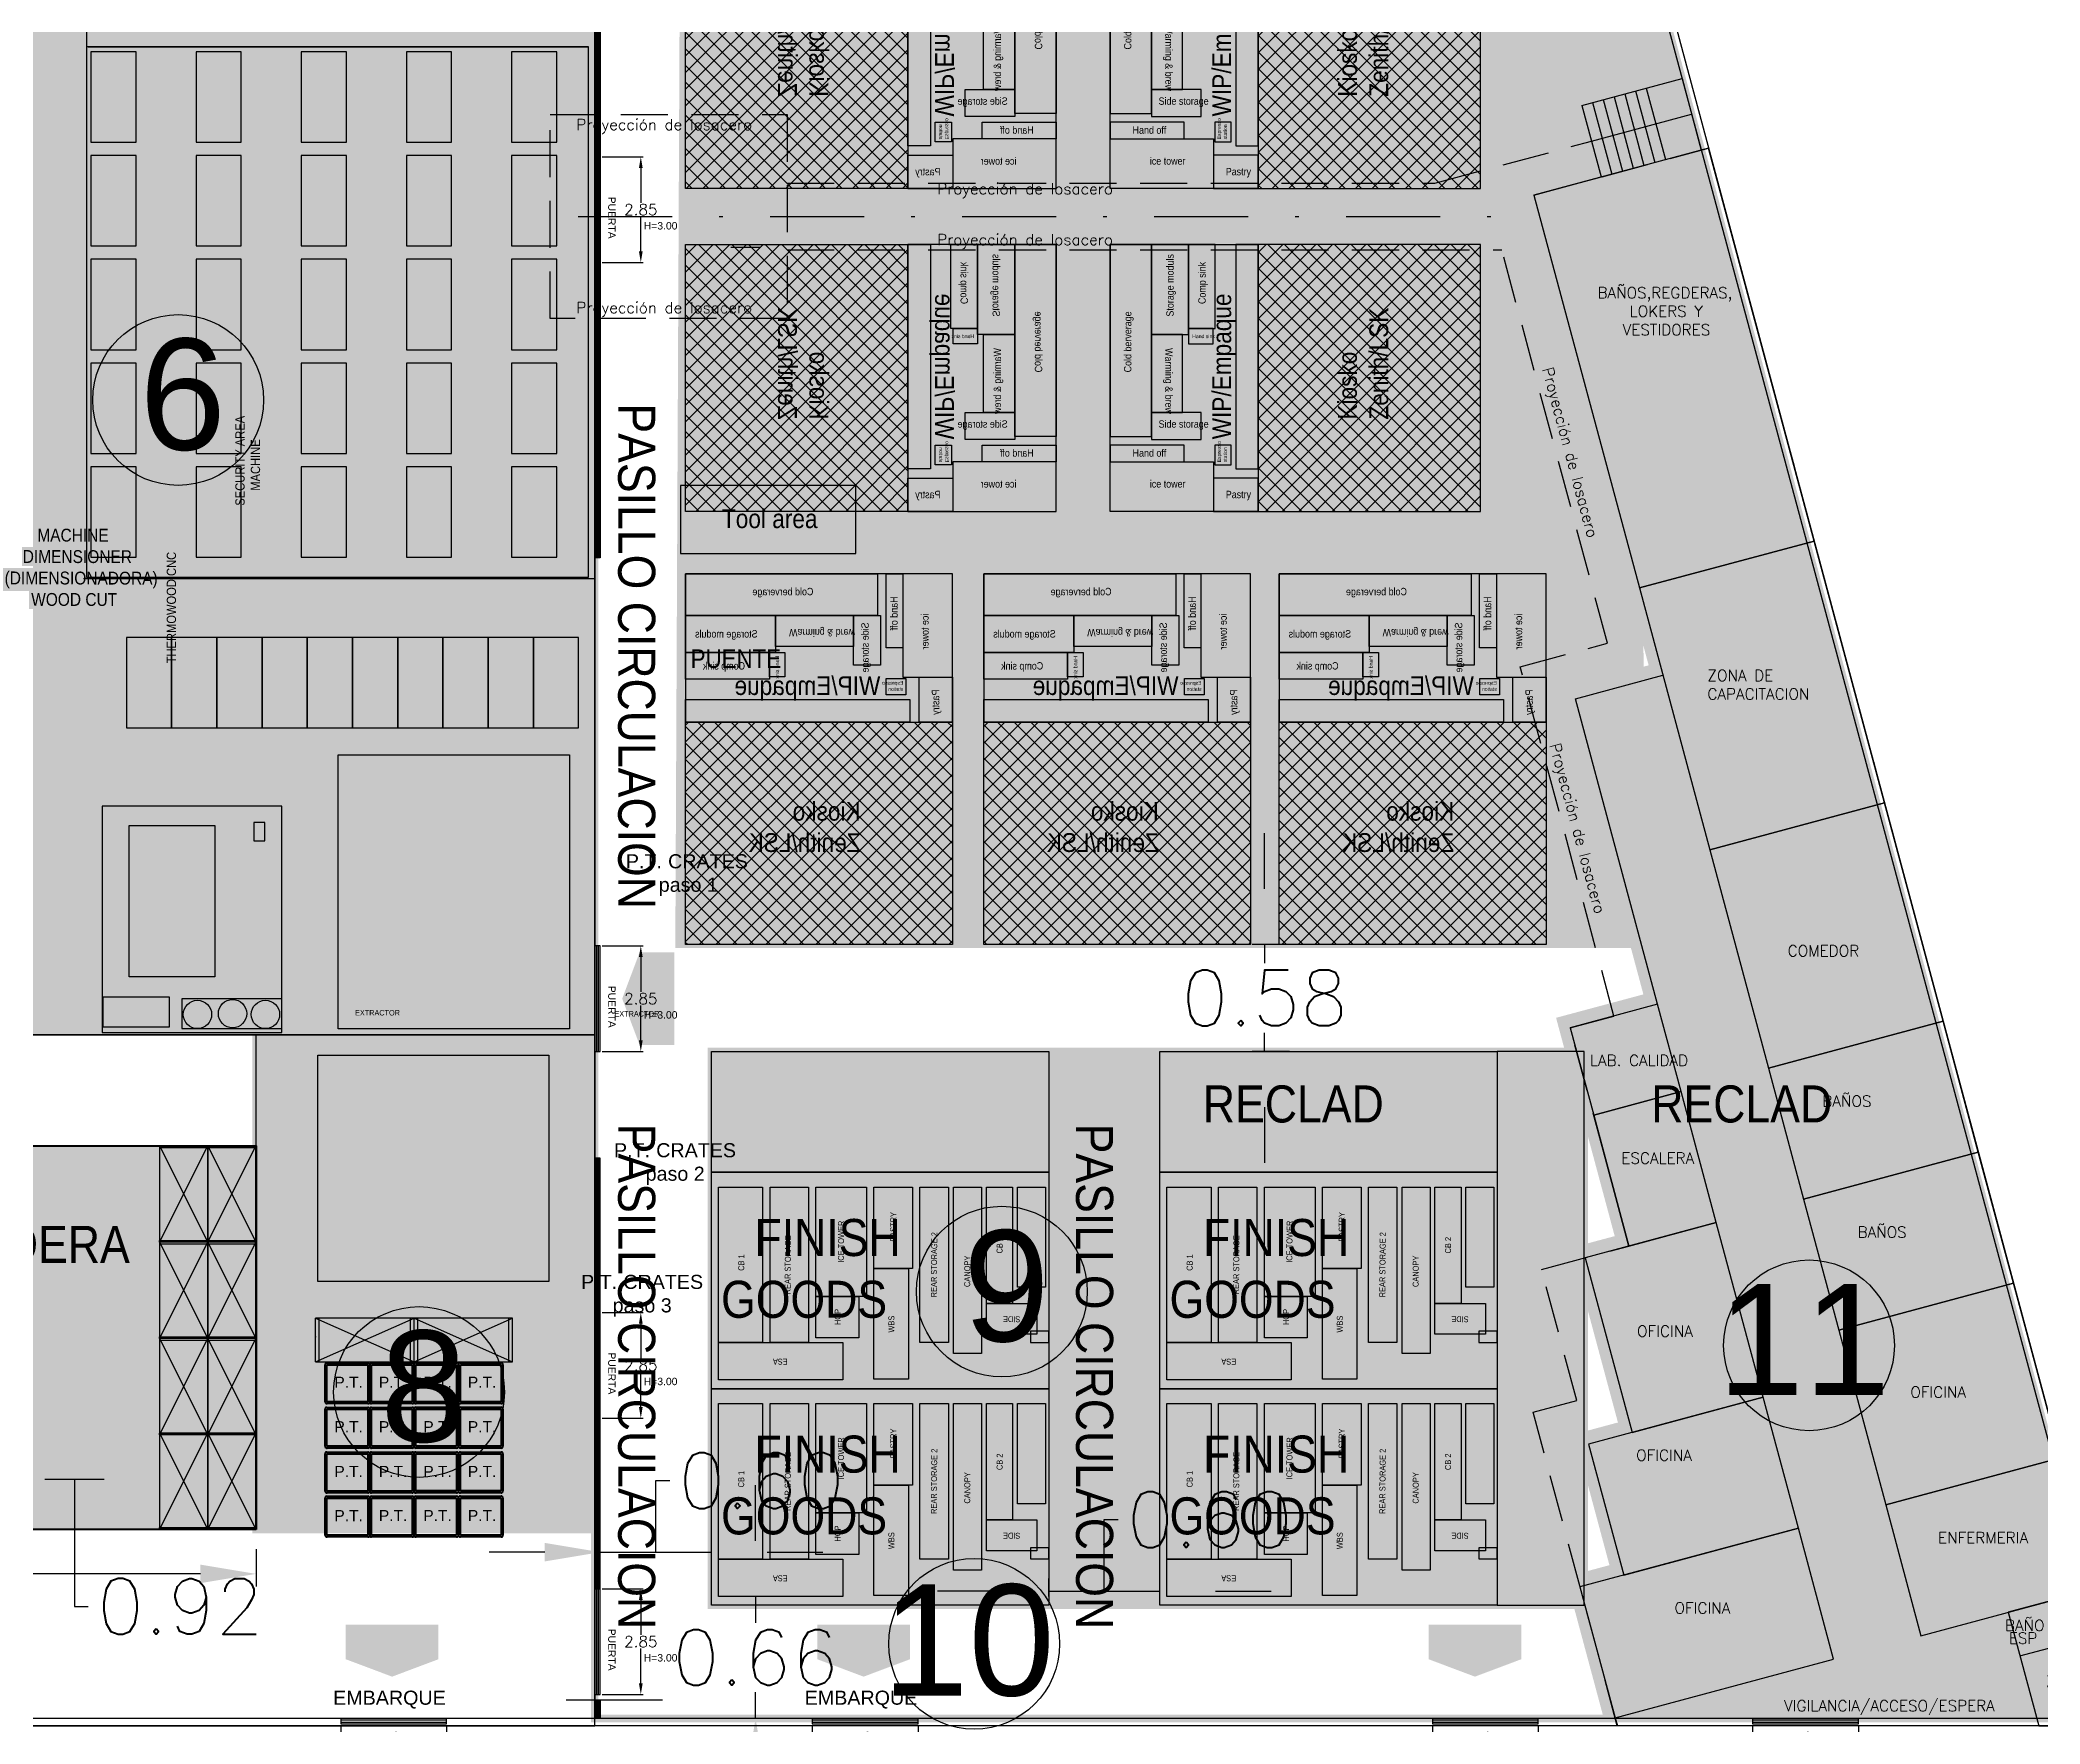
# Model space of a CAD drawing. Header units: millimetres. Extents: x 27 to 199, y 478 to 592.
# Drawn here: x 86.8 to 140.8, y 501.9 to 547.4 of the extents above; entities that cross this region are included whole.
import ezdxf

# ---------------------------------------------------------------- set-up
doc = ezdxf.new("R2010")
doc.units = ezdxf.units.MM
for name, pattern in [('ACAD_ISO02W100', [15, 12, -3]), ('DASHDOT', [25.4, 12.7, -6.35, 0, -6.35]), ('HIDDEN', [9.525, 6.35, -3.175])]:
    doc.linetypes.add(name, pattern=pattern)
for name, color, linetype in [('1- 3', 3, 'Continuous'), ('1- muro de carga', 5, 'Continuous'), ('8 flmat', 1, 'Continuous'), ('8 hatch 2', 104, 'Continuous'), ('8 text 1', 7, 'Continuous'), ('DIM GENERAL', 1, 'Continuous'), ('dim-75', 2, 'Continuous'), ('ejes', 140, 'DASHDOT'), ('LINEA LIMITE DE ZONIFICACION', 2, 'Continuous'), ('proy', 2, 'HIDDEN')]:
    doc.layers.add(name, color=color, linetype=linetype)
doc.styles.add('ARRAY BASE$0$Standard', font='arial.ttf')
doc.styles.add('ARRAY BASE$0$STYLE1', font='tt0009m_.ttf', dxfattribs={"width": 0.9})
doc.styles.get("Standard").update_dxf_attribs({"font": 'arial.ttf'})
doc.styles.add('TEXTO GENERAL', font='tt0009m_.ttf', dxfattribs={"width": 0.9, "height": 1})
doc.styles.add('TEXTOS', font='romans.shx')
doc.dimstyles.new('DIM-75P', dxfattribs={"dimtxt": 0.3, "dimasz": 0.3, "dimexe": 0.0675, "dimexo": 0.0468, "dimgap": 0.0375, "dimtad": 0, "dimtih": 1, "dimtoh": 1, "dimzin": 0, "dimdsep": 46, "dimtxsty": 'TEXTOS', "dimcen": 0.3, "dimclrd": 1, "dimclre": 1, "dimclrt": 2, "dimadec": 0, "dimazin": 0, "dimtfac": 1, "dimtmove": 1, "dimatfit": 3, "dimldrblk": 'flecha', "dimfxl": 0.045, "dimtolj": 1, "dimtzin": 0, "dimlwd": -1, "dimlwe": -1, "dimarcsym": 0})
pattern_1 = [(45, (-1108.425183, 463.469737), (-0.0224506403, 0.0224506403), [])]

# ---------------------------------------------------------------- blocks, each defined once
blk = doc.blocks.new('ARRAY BASE$0$FINISH')
for points in [[(5.845, 9.099), (5.845, 0), (0, 0), (0, 9.099)], [(0.237, 5.558), (0.237, 8.908), (1.247, 8.908), (1.247, 5.558)], [(5.442, 7.719), (1.247, 7.719), (1.247, 8.908), (5.442, 8.908)], [(5.442, 6.48), (1.247, 6.48), (1.247, 7.519), (5.442, 7.519)], [(2.491, 5.122), (1.374, 5.122), (1.374, 6.28), (2.491, 6.28)], [(5.442, 4.914), (2.491, 4.914), (2.491, 6.28), (5.442, 6.28)], [(0.259, 4.714), (3.239, 4.714), (3.239, 3.784), (0.259, 3.784)], [(5.442, 3.673), (3.239, 3.673), (3.239, 4.714), (5.442, 4.714)], [(1.247, 3.473), (5.442, 3.473), (5.442, 2.703), (1.247, 2.703)], [(5.442, 1.809), (0.947, 1.809), (0.947, 2.566), (5.442, 2.566)], [(2.301, 1.683), (2.301, 0.318), (1.468, 0.318), (1.468, 1.683)], [(2.301, 0.973), (2.301, 1.683), (5.442, 1.683), (5.442, 0.973)], [(5.442, 0.086), (2.735, 0.086), (2.735, 0.843), (5.442, 0.843)], [(1.55, 0), (1.55, 0.495), (1.25, 0.495), (1.25, 0)]]:
    blk.add_lwpolyline(points, close=True)
at = {"style": 'TEXTO GENERAL'}
for s, width, gutter_width, heights, insert, char_height, attachment_point, rotation in [('\\pi0.9016;FINISH GOODS ', 8.493, 12.5, [4.341], (4.579, 8.84), 1, 1, 270), ('\\pi0.89876;CB 1', 2.11022, 20.17, [0], (2.283, 8.385), 0.16136, 1, 359.6009), ('ESA ', 1.48497, 20.17, [0.193], (0.648, 7.242), 0.1614, 2, 89.6009), ('REAR STORAGE', 2.11022, 20.17, [0], (3.344, 7.12), 0.16136, 2, 359.6009), ('HOP ', 1.09476, 20.17, [0.213], (1.936, 5.776), 0.1614, 2, 359.6009), ('ICE TOWER', 2.11022, 20.17, [0], (3.966, 5.684), 0.1614, 2, 359.6009), ('WBS ', 1.48497, 20.17, [0.193], (1.743, 4.326), 0.1614, 2, 359.6009), ('PASTRY ', 2.11022, 20.17, [0], (4.366, 4.274), 0.1614, 2, 359.6009), ('REAR STORAGE 2 ', 2.88701, 20.17, [0.516], (3.345, 3.174), 0.16136, 2, 359.6009), ('CANOPY ', 2.11022, 20.17, [0], (3.167, 2.278), 0.1614, 2, 359.6009), ('SIDE ', 1.09476, 20.17, [0.213], (1.795, 1.001), 0.1614, 2, 89.6009), ('CB 2', 0.72255, 20.17, [0.176], (3.872, 1.406), 0.1614, 2, 359.6009)]:
    blk.add_mtext_dynamic_manual_height_columns(s, width=width, gutter_width=gutter_width, heights=heights, dxfattribs=dict(at, insert=insert, char_height=char_height, attachment_point=attachment_point, rotation=rotation))
blk = doc.blocks.new('*D5')
at = {"layer": 'Defpoints', "color": 0, "ltscale": 0.01, "transparency": 16777216}
for p in [(1.352, 1.243), (-1.5, 0.15), (1.352, 0.15)]:
    blk.add_point(p, dxfattribs=at)
at = {"layer": 'DIM GENERAL', "color": 1, "ltscale": 0.01, "transparency": 16777216}
for p, q in [((-1.5, 0.197), (-1.5, 1.31)), ((-1.2, 1.243), (-0.261, 1.243)), ((1.052, 1.243), (0.114, 1.243)), ((1.352, 0.197), (1.352, 1.31))]:
    blk.add_line(p, q, dxfattribs=at)
for points in [[(-1.2, 1.193), (-1.2, 1.293), (-1.5, 1.243)], [(1.052, 1.193), (1.052, 1.293), (1.352, 1.243)]]:
    blk.add_solid(points, dxfattribs=at)
at = {"layer": 'DIM GENERAL', "color": 2, "ltscale": 0.01, "transparency": 16777216, "insert": (-0.074, 1.243), "char_height": 0.3, "attachment_point": 5, "rotation": 90, "style": 'TEXTOS'}
blk.add_mtext('\\A1;2.85', dxfattribs=at)
blk = doc.blocks.new('flecha')
at = {"ltscale": 6}
for points in [[(-0.021, 0.03), (-0.106, 0.13), (-0.124, 0.055), (-0.124, 0.212)], [(-0.021, -0.03), (-0.106, -0.13), (-0.124, -0.055), (-0.124, -0.212)]]:
    blk.add_hatch(color=256, dxfattribs=at).paths.add_polyline_path(points)
for p, q in [((0.009, -0.017), (-0.137, 0.242)), ((0.009, 0.017), (-0.137, -0.242)), ((-0.127, 0.244), (-0.127, 0.025)), ((-0.127, 0.025), (-0.104, 0.122)), ((0, 0), (-0.104, 0.122)), ((0, 0), (-0.104, -0.122)), ((-0.127, -0.025), (-0.127, -0.244)), ((-0.127, -0.025), (-0.104, -0.122))]:
    blk.add_line(p, q, dxfattribs=at)
for points in [[(-0.021, 0.03), (-0.106, 0.13), (-0.124, 0.055), (-0.124, 0.212)], [(-0.021, -0.03), (-0.106, -0.13), (-0.124, -0.055), (-0.124, -0.212)]]:
    blk.add_lwpolyline(points, close=True, dxfattribs=at)
blk = doc.blocks.new('*D46')
at = {"layer": 'Defpoints', "color": 0, "ltscale": 0.01, "transparency": 16777216}
for p in [(104.948, 506.585), (101.948, 505.597), (104.948, 505.152)]:
    blk.add_point(p, dxfattribs=at)
at = {"layer": 'LINEA LIMITE DE ZONIFICACION', "color": 1, "ltscale": 0.01, "transparency": 16777216}
for p, q in [((103.448, 506.585), (103.448, 508.517)), ((103.448, 508.517), (103.823, 508.517)), ((101.948, 505.831), (101.948, 506.923)), ((104.948, 505.386), (104.948, 506.923)), ((100.448, 506.585), (98.948, 506.585)), ((101.948, 506.585), (104.948, 506.585)), ((101.948, 506.585), (104.948, 506.585)), ((106.448, 506.585), (107.948, 506.585))]:
    blk.add_line(p, q, dxfattribs=at)
for points in [[(100.448, 506.835), (100.448, 506.335), (101.948, 506.585)], [(106.448, 506.835), (106.448, 506.335), (104.948, 506.585)]]:
    blk.add_solid(points, dxfattribs=at)
at = {"layer": 'LINEA LIMITE DE ZONIFICACION', "color": 2, "ltscale": 0.01, "transparency": 16777216, "insert": (106.296, 508.517), "char_height": 1.5, "attachment_point": 5, "style": 'TEXTOS'}
blk.add_mtext('\\A1;0.60', dxfattribs=at)
blk = doc.blocks.new('*D47')
at = {"layer": 'Defpoints', "color": 0, "ltscale": 0.01, "transparency": 16777216}
for p in [(106.813, 505.389), (106.137, 502.096), (106.813, 502.096)]:
    blk.add_point(p, dxfattribs=at)
at = {"layer": 'LINEA LIMITE DE ZONIFICACION', "color": 1, "ltscale": 0.01, "transparency": 16777216}
for p, q in [((106.137, 506.889), (106.137, 508.389)), ((106.579, 505.389), (105.799, 505.389)), ((106.137, 505.389), (106.137, 504.68)), ((106.137, 502.096), (106.137, 502.805)), ((106.579, 502.096), (105.799, 502.096)), ((106.137, 500.596), (106.137, 499.096))]:
    blk.add_line(p, q, dxfattribs=at)
for points in [[(105.887, 506.889), (106.387, 506.889), (106.137, 505.389)], [(105.887, 500.596), (106.387, 500.596), (106.137, 502.096)]]:
    blk.add_solid(points, dxfattribs=at)
at = {"layer": 'LINEA LIMITE DE ZONIFICACION', "color": 2, "ltscale": 0.01, "transparency": 16777216, "insert": (106.137, 503.742), "char_height": 1.5, "attachment_point": 5, "style": 'TEXTOS'}
blk.add_mtext('\\A1;0.66', dxfattribs=at)
blk = doc.blocks.new('*D48')
at = {"layer": 'Defpoints', "color": 0, "ltscale": 0.01, "transparency": 16777216}
for p in [(114.046, 505.152), (117.046, 505.532), (117.046, 505.152)]:
    blk.add_point(p, dxfattribs=at)
at = {"layer": 'LINEA LIMITE DE ZONIFICACION', "color": 1, "ltscale": 0.01, "transparency": 16777216}
for p, q in [((115.546, 505.532), (115.546, 507.463)), ((115.546, 507.463), (115.921, 507.463)), ((114.046, 505.386), (114.046, 505.87)), ((117.046, 505.386), (117.046, 505.87)), ((112.546, 505.532), (111.046, 505.532)), ((114.046, 505.532), (117.046, 505.532)), ((114.046, 505.532), (117.046, 505.532)), ((118.546, 505.532), (120.046, 505.532))]:
    blk.add_line(p, q, dxfattribs=at)
for points in [[(112.546, 505.782), (112.546, 505.282), (114.046, 505.532)], [(118.546, 505.782), (118.546, 505.282), (117.046, 505.532)]]:
    blk.add_solid(points, dxfattribs=at)
at = {"layer": 'LINEA LIMITE DE ZONIFICACION', "color": 2, "ltscale": 0.01, "transparency": 16777216, "insert": (118.395, 507.463), "char_height": 1.5, "attachment_point": 5, "style": 'TEXTOS'}
blk.add_mtext('\\A1;0.60', dxfattribs=at)
blk = doc.blocks.new('*D49')
at = {"layer": 'Defpoints', "color": 0, "ltscale": 0.01, "transparency": 16777216}
for p in [(121.327, 522.986), (119.868, 520.096), (120.775, 520.096)]:
    blk.add_point(p, dxfattribs=at)
at = {"layer": 'LINEA LIMITE DE ZONIFICACION', "color": 1, "ltscale": 0.01, "transparency": 16777216}
for p, q in [((119.868, 524.486), (119.868, 525.986)), ((121.093, 522.986), (119.531, 522.986)), ((119.868, 522.986), (119.868, 522.478)), ((119.868, 520.096), (119.868, 520.603)), ((120.541, 520.096), (119.531, 520.096)), ((119.868, 518.596), (119.868, 517.096))]:
    blk.add_line(p, q, dxfattribs=at)
for points in [[(119.618, 524.486), (120.118, 524.486), (119.868, 522.986)], [(119.618, 518.596), (120.118, 518.596), (119.868, 520.096)]]:
    blk.add_solid(points, dxfattribs=at)
at = {"layer": 'LINEA LIMITE DE ZONIFICACION', "color": 2, "ltscale": 0.01, "transparency": 16777216, "insert": (119.868, 521.541), "char_height": 1.5, "attachment_point": 5, "style": 'TEXTOS'}
blk.add_mtext('\\A1;0.58', dxfattribs=at)
blk = doc.blocks.new('ARRAY BASE$0$KIOSKO DE ARMADO')
h = blk.add_hatch()
h.set_pattern_fill('ANSI37', color=256, scale=0.1, angle=180)
h.set_pattern_definition([(225, (2482.8771, 1339.67897), (0.224506403, -0.224506403), []), (315, (2482.8771, 1339.67897), (0.224506403, 0.224506403), [])])
h.paths.add_polyline_path([(7.2, 10), (0, 10), (0, 4), (7.2, 4)])
for points in [[(7.2, 10), (0, 10), (0, 4), (7.2, 4)], [(0, 4), (7.2, 4), (7.2, 0), (0, 0)], [(7.2, 4), (7.2, 0), (0, 0), (0, 4)], [(6.05, 3.39), (6.05, 4), (0, 4), (0, 3.39)], [(6.303, 2.79), (7.2, 2.79), (7.2, 4), (6.303, 4)], [(5.943, 2.825), (5.943, 3.265), (5.413, 3.265), (5.413, 2.825)], [(2.26, 2.12), (2.26, 2.84), (0, 2.84), (0, 2.12)], [(2.68, 2.78), (2.26, 2.78), (2.26, 2.12), (2.68, 2.12)], [(5.86, 2.79), (7.2, 2.79), (7.2, 0), (5.86, 0)], [(4.53, 2.46), (4.53, 1.12), (5.26, 1.12), (5.26, 2.46)], [(2.43, 1.12), (2.43, 2.12), (0, 2.12), (0, 1.12)], [(2.43, 1.96), (2.43, 1.12), (4.53, 1.12), (4.53, 1.96)], [(5.41, 0), (5.86, 0), (5.86, 2), (5.41, 2)], [(5.18, 0), (5.18, 1.12), (0, 1.12), (0, 0)]]:
    blk.add_lwpolyline(points, close=True)
at = {"attachment_point": 1, "style": 'TEXTO GENERAL'}
for s, insert, char_height, rotation in [('Kiosko Zenith/LSK', (4.722, 6.152), 0.50733, 180), ('Pastry', (6.643, 3.123), 0.2, 90), ('WIP/Empaque', (5.255, 2.761), 0.50733, 180), ('Hand sink', (2.424, 2.218), 0.1, 90), ('Espresso\\Pstation', (5.875, 2.891), 0.1, 180), ('Comp sink', (1.604, 2.382), 0.2, 180), ('Side storage', (4.741, 1.31), 0.2, 90), ('Storage moduls', (1.942, 1.518), 0.2, 180), ('ice tower', (6.357, 1.074), 0.2, 90), ('Hand off', (5.522, 0.609), 0.2, 90), ('Cold berverage', (3.448, 0.377), 0.2, 180)]:
    blk.add_mtext_dynamic_manual_height_columns(s, width=3.63915, gutter_width=2.537, heights=[0], dxfattribs=dict(at, insert=insert, char_height=char_height, rotation=rotation))
at = {"insert": (2.791, 1.689), "char_height": 0.2, "attachment_point": 1, "style": 'TEXTO GENERAL'}
blk.add_mtext_dynamic_manual_height_columns('Warming & brew', width=3.63915, gutter_width=2.537, heights=[0], dxfattribs=at)
blk = doc.blocks.new('10')
h = blk.add_hatch()
h.set_pattern_fill('ANSI37', color=256, scale=0.1, angle=180)
h.set_pattern_definition([(225, (2474.7923, 1329.67897), (0.224506403, -0.224506403), []), (315, (2474.7923, 1329.67897), (0.224506403, 0.224506403), [])])
h.paths.add_polyline_path([(-0.885, -6), (-0.885, -1.448), (-1.274, 0), (-8.085, 0), (-8.085, -6)])
blk.add_lwpolyline([(-1.274, 0), (-8.085, 0), (-8.085, -6), (-0.885, -6), (-0.885, -1.448)])
for points in [[(-8.085, -6), (-0.885, -6), (-0.885, -10), (-8.085, -10)], [(-0.885, -6), (-0.885, -10), (-8.085, -10), (-8.085, -6)], [(-2.035, -6.61), (-2.035, -6), (-8.085, -6), (-8.085, -6.61)], [(-1.782, -7.21), (-0.885, -7.21), (-0.885, -6), (-1.782, -6)], [(-2.141, -7.175), (-2.141, -6.735), (-2.671, -6.735), (-2.671, -7.175)], [(-5.825, -7.88), (-5.825, -7.16), (-8.085, -7.16), (-8.085, -7.88)], [(-5.405, -7.22), (-5.825, -7.22), (-5.825, -7.88), (-5.405, -7.88)], [(-3.555, -7.54), (-3.555, -8.88), (-2.825, -8.88), (-2.825, -7.54)], [(-2.225, -7.21), (-0.885, -7.21), (-0.885, -10), (-2.225, -10)], [(-5.655, -8.88), (-5.655, -7.88), (-8.085, -7.88), (-8.085, -8.88)], [(-5.655, -8.04), (-5.655, -8.88), (-3.555, -8.88), (-3.555, -8.04)], [(-2.675, -10), (-2.225, -10), (-2.225, -8), (-2.675, -8)], [(-2.905, -10), (-2.905, -8.88), (-8.085, -8.88), (-8.085, -10)], [(-24.275, -12.209), (-19.544, -12.209), (-19.544, -10.37), (-24.275, -10.37)], [(-24.239, -27.931), (-19.508, -27.931), (-19.508, -26.092), (-24.239, -26.092)]]:
    blk.add_lwpolyline(points, close=True)
for p in [(-24.099, -10), (-16.054, -10)]:
    blk.add_blockref('ARRAY BASE$0$KIOSKO DE ARMADO', p)
at = {"xscale": -1}
for p, rotation in [((-14.099, -10.88), 90), ((-14.099, -19.594), 90), ((-24.099, -28.48), 180), ((-16.054, -28.48), 180), ((-8.085, -28.48), 180)]:
    blk.add_blockref('ARRAY BASE$0$KIOSKO DE ARMADO', p, dxfattribs=dict(at, rotation=rotation))
at = {"rotation": 270}
for p in [(-12.648, -10.88), (-12.648, -19.594)]:
    blk.add_blockref('ARRAY BASE$0$KIOSKO DE ARMADO', p, dxfattribs=at)
at = {"attachment_point": 1, "style": 'TEXTO GENERAL'}
for s, insert, char_height, rotation in [('Kiosko Zenith/LSK', (-3.363, -3.848), 0.50733, 180), ('Pastry', (-1.442, -6.877), 0.2, 90), ('WIP/Empaque', (-2.83, -7.239), 0.50733, 180), ('Espresso\\Pstation', (-2.21, -7.109), 0.1, 180), ('Comp sink', (-6.481, -7.618), 0.2, 180), ('Hand sink', (-5.661, -7.782), 0.1, 90), ('Side storage', (-3.344, -8.69), 0.2, 90), ('ice tower', (-1.727, -8.926), 0.2, 90), ('Storage moduls', (-6.143, -8.482), 0.2, 180), ('Hand off', (-2.563, -9.391), 0.2, 90), ('Cold berverage', (-4.636, -9.623), 0.2, 180)]:
    blk.add_mtext_dynamic_manual_height_columns(s, width=3.63915, gutter_width=2.537, heights=[0], dxfattribs=dict(at, insert=insert, char_height=char_height, rotation=rotation))
at = {"attachment_point": 1}
for s, insert, char_height, style in [('Warming & brew', (-5.294, -8.311), 0.2, 'TEXTO GENERAL'), ('Tool area', (-23.155, -11.015), 0.5073, 'ARRAY BASE$0$STYLE1'), ('Tool area', (-23.119, -26.737), 0.5073, 'ARRAY BASE$0$STYLE1')]:
    blk.add_mtext_dynamic_manual_height_columns(s, width=3.63915, gutter_width=2.537, heights=[0], dxfattribs=dict(at, insert=insert, char_height=char_height, style=style))
blk = doc.blocks.new('*D50')
at = {"layer": 'Defpoints', "color": 0, "ltscale": 0.01, "transparency": 16777216}
for p in [(54.258, 506.923), (92.66, 506.896), (54.258, 505.998)]:
    blk.add_point(p, dxfattribs=at)
at = {"layer": 'LINEA LIMITE DE ZONIFICACION', "color": 1, "ltscale": 0.01, "transparency": 16777216}
for p, q in [((54.258, 506.689), (54.258, 505.661)), ((92.66, 506.662), (92.66, 505.661)), ((55.758, 505.998), (70.986, 505.998)), ((91.16, 505.998), (75.932, 505.998))]:
    blk.add_line(p, q, dxfattribs=at)
for points in [[(55.758, 506.248), (55.758, 505.748), (54.258, 505.998)], [(91.16, 506.248), (91.16, 505.748), (92.66, 505.998)]]:
    blk.add_solid(points, dxfattribs=at)
at = {"layer": 'LINEA LIMITE DE ZONIFICACION', "color": 2, "ltscale": 0.01, "transparency": 16777216, "insert": (73.459, 505.998), "char_height": 1.5, "attachment_point": 5, "style": 'TEXTOS'}
blk.add_mtext('\\A1;7.68', dxfattribs=at)
blk = doc.blocks.new('rack 01')
at = {"linetype": 'ACAD_ISO02W100'}
for p, q in [((2840.012, 2360.036), (2837.352, 2360.036)), ((2837.352, 2360.036), (2837.352, 2358.856)), ((2840.012, 2358.856), (2837.352, 2360.036)), ((2840.012, 2360.036), (2837.352, 2358.856)), ((2837.452, 2360.036), (2837.452, 2358.856)), ((2839.912, 2360.036), (2839.912, 2358.856)), ((2840.012, 2360.036), (2840.012, 2358.856)), ((2837.352, 2358.856), (2840.012, 2358.856))]:
    blk.add_line(p, q, dxfattribs=at)
blk.add_point((2840.012, 2359.356), dxfattribs=at)
blk = doc.blocks.new('P.T.')
at = {"color": 8, "lineweight": 211}
for p, q in [((1.862, 1.893), (1.862, 2.895)), ((1.912, 2.944), (3.012, 2.944)), ((1.912, 1.894), (1.912, 2.894)), ((1.912, 2.894), (3.012, 2.894)), ((3.012, 2.894), (3.012, 1.894)), ((3.062, 2.894), (3.062, 1.894)), ((3.012, 1.844), (1.905, 1.844)), ((3.012, 1.894), (1.912, 1.894))]:
    blk.add_line(p, q, dxfattribs=at)
for centre, start, end in [((1.912, 2.894), 89.4271, 180), ((3.012, 2.894), 359.4271, 90.5729), ((1.912, 1.894), 179.7135, 278.1297), ((3.012, 1.894), 269.9777, 0.5729)]:
    blk.add_arc(centre, 0.05, start, end, dxfattribs=at)
at = {"lineweight": 211, "insert": (2.114, 2.571), "char_height": 0.3, "attachment_point": 1}
blk.add_mtext_dynamic_manual_height_columns('P.T.', width=1.1, gutter_width=12.5, heights=[0], dxfattribs=at)
blk = doc.blocks.new('ARRAY BASE$0$Rack madera')
for p, q in [((0.002, 0.002), (0.002, 1.302)), ((0.002, 1.302), (0.052, 1.302)), ((2.602, 1.302), (0.002, 0.002)), ((0.002, 1.302), (2.602, 0.002)), ((2.552, 1.302), (0.052, 1.302)), ((0.052, 1.302), (0.052, 0.002)), ((2.552, 0.002), (2.552, 1.302)), ((2.602, 1.302), (2.552, 1.302)), ((2.602, 0.002), (2.602, 1.302)), ((0.052, 0.002), (0.002, 0.002)), ((0.052, 0.002), (2.552, 0.002)), ((2.552, 0.002), (2.602, 0.002))]:
    blk.add_line(p, q)
blk = doc.blocks.new('*D57')
at = {"layer": 'Defpoints', "color": 0, "ltscale": 2, "transparency": 16777216}
for p in [(85.458, 508.906), (90.058, 508.906), (90.058, 508.553)]:
    blk.add_point(p, dxfattribs=at)
at = {"layer": 'dim-75', "color": 1, "ltscale": 2, "transparency": 16777216}
for p, q in [((85.458, 508.672), (85.458, 508.215)), ((86.958, 508.553), (88.558, 508.553)), ((87.758, 508.553), (87.758, 505.121)), ((90.058, 508.672), (90.058, 508.215)), ((87.758, 505.121), (88.133, 505.121))]:
    blk.add_line(p, q, dxfattribs=at)
for points in [[(86.958, 508.803), (86.958, 508.303), (85.458, 508.553)], [(88.558, 508.803), (88.558, 508.303), (90.058, 508.553)]]:
    blk.add_solid(points, dxfattribs=at)
at = {"layer": 'dim-75', "color": 2, "ltscale": 2, "transparency": 16777216, "insert": (90.607, 505.121), "char_height": 1.5, "attachment_point": 5, "style": 'TEXTOS'}
blk.add_mtext('\\A1;0.92', dxfattribs=at)
blk = doc.blocks.new('oficinas pb')
at = {"color": 0, "ltscale": 2}
for p, q in [((1286.684, 66.148), (1289.041, 66.781)), ((1288.899, 57.9), (1286.684, 66.148)), ((1299.537, 41.808), (1299.854, 40.63)), ((1298.675, 40.314), (1301.032, 40.947)), ((1287.755, 38.644), (1287.813, 38.429)), ((1299.182, 38.429), (1287.813, 38.429))]:
    blk.add_line(p, q, dxfattribs=at)
for points in [[(1288.408, 69.137), (1293.121, 70.403), (1290.273, 81.007), (1285.56, 79.741)], [(1290.307, 62.068), (1295.02, 63.333), (1293.121, 70.403), (1288.408, 69.137)], [(1291.889, 56.176), (1296.602, 57.442), (1295.02, 63.333), (1290.307, 62.068)], [(1292.838, 52.642), (1297.551, 53.907), (1296.602, 57.442), (1291.889, 56.176)], [(1293.787, 49.107), (1298.5, 50.373), (1297.551, 53.907), (1292.838, 52.642)], [(1291.747, 47.296), (1290.482, 52.009), (1286.947, 51.059), (1288.213, 46.346)], [(1295.053, 44.394), (1299.766, 45.66), (1298.5, 50.373), (1293.787, 49.107)], [(1292.697, 43.761), (1291.747, 47.296), (1287.034, 46.03), (1287.984, 42.495)], [(1296.002, 40.859), (1300.715, 42.125), (1299.766, 45.66), (1295.053, 44.394)], [(1293.646, 40.226), (1292.697, 43.761), (1286.805, 42.179), (1287.755, 38.644)], [(1300.715, 42.125), (1298.359, 41.492), (1299.182, 38.429), (1301.708, 38.429)]]:
    blk.add_lwpolyline(points, close=True, dxfattribs=at)
at = {"layer": '1- 3', "ltscale": 2}
for points in [[(1289.532, 55.543), (1288.899, 57.9), (1286.543, 57.267), (1287.176, 54.911)], [(1290.482, 52.009), (1289.532, 55.543), (1287.176, 54.911), (1288.125, 51.376)]]:
    blk.add_lwpolyline(points, close=True, dxfattribs=at)
at = {"color": 2, "style": 'TEXTOS'}
for s, p in [('OFICINA', (1288.345, 48.929)), ('OFICINA', (1288.321, 45.58)), ('ENFERMERIA', (1296.466, 43.356)), ('OFICINA', (1289.356, 41.458)), ('BAÑO', (1299.719, 41.359)), ('BAÑO', (1298.271, 40.988)), ('ENF', (1299.831, 41.024)), ('ESP', (1298.375, 40.643))]:
    blk.add_text(s, height=0.3, dxfattribs=at).set_placement(p)
at = {"color": 2, "ltscale": 2, "char_height": 0.3, "attachment_point": 1, "style": 'TEXTOS'}
for s, insert, width in [('\\pi0.75146;BAÑOS,REGDERAS,\\P\\pi1.6157;LOKERS Y\\P\\pi1.43;VESTIDORES', (1286.526, 77.254), 5.4315), ('ZONA DE\\PCAPACITACION', (1290.243, 66.925), 4.60286), ('COMEDOR', (1292.408, 59.494), 4.60286), ('BAÑOS', (1293.344, 55.438), 4.60286), ('BAÑOS', (1294.294, 51.904), 4.60286), ('OFICINA', (1295.717, 47.585), 4.60286)]:
    blk.add_mtext(s, dxfattribs=dict(at, insert=insert, width=width))
at = {"color": 2, "ltscale": 0.01, "insert": (1301.357, 39.379), "char_height": 0.3, "width": 5.48187, "attachment_point": 5, "style": 'TEXTOS'}
blk.add_mtext('ZONA DE RESIDUOS PELIGROSOS', dxfattribs=at)
at = {"color": 2, "ltscale": 0.01, "insert": (1295.154, 38.921), "char_height": 0.3, "attachment_point": 5, "style": 'TEXTOS'}
blk.add_mtext_dynamic_manual_height_columns('VIGILANCIA/ACCESO/ESPERA ', width=5.48187, gutter_width=0, heights=[6.729], dxfattribs=at)
at = {"layer": '1- 3', "color": 2, "style": 'TEXTOS'}
for s, p in [('LAB. CALIDAD', (1287.073, 56.237)), ('ESCALERA', (1287.921, 53.599))]:
    blk.add_text(s, height=0.3, dxfattribs=at).set_placement(p)
blk = doc.blocks.new('*E60')
at = {"layer": '8 hatch 2', "ltscale": 2, "transparency": 33554483}
h = blk.add_hatch(color=155, dxfattribs=at)
h.dxf.hatch_style = 1
h.paths.add_polyline_path([(85.276, 59.37), (62.451, 59.37), (62.274, 20.89), (86.729, 20.89), (88.034, 20.89), (86.2, 27.719), (88.198, 28.256), (88.19, 29.718), (85.075, 41.313), (89.787, 42.578)])
h = blk.add_hatch(color=130, dxfattribs=at)
h.dxf.hatch_style = 1
h.paths.add_polyline_path([(60, 55.463), (54.026, 55.438), (38.669, 55.463), (38.669, 18.453), (60, 18.453)])
h = blk.add_hatch(color=100, dxfattribs=at)
h.dxf.hatch_style = 1
h.paths.add_polyline_path([(89.789, 42.579), (85.075, 41.313), (88.557, 28.352), (86.2, 27.719), (88.415, 19.471), (86.059, 18.839), (87.641, 12.947), (86.462, 12.631), (87.728, 7.918), (86.55, 7.601), (87.499, 4.067), (86.321, 3.75), (87.328, 0), (101.224, 0)])
h = blk.add_hatch(color=160, dxfattribs=at)
h.dxf.hatch_style = 1
h.paths.add_polyline_path([(60, 18.453), (50.862, 18.453), (50.862, 5.104), (60, 5.099)])
h = blk.add_hatch(color=202, dxfattribs=at)
h.dxf.hatch_style = 1
h.paths.add_polyline_path([(63.15, 18), (63.15, 3.056), (86.698, 3.056), (86.698, 3.119), (86.582, 3.553), (86.698, 3.584), (86.698, 17.234), (86.492, 18)])
h = blk.add_hatch(color=130, dxfattribs=at)
h.dxf.hatch_style = 1
h.paths.add_polyline_path([(50.862, 15.452), (50.86, 15.452), (9.612, 15.452), (9.612, 5.127), (50.862, 5.104)])
at = {"layer": '8 hatch 2', "ltscale": 2, "transparency": 33554687, "const_width": 0.2}
for points in [[(60, 79.605), (79.84, 79.605), (101.224, 0), (60, 0)], [(85.276, 59.37), (62.451, 59.37), (62.274, 20.89), (86.729, 20.89), (88.034, 20.89), (86.2, 27.719), (88.198, 28.256), (88.19, 29.718), (85.075, 41.313), (89.787, 42.578)], [(89.789, 42.579), (85.075, 41.313), (88.557, 28.352), (86.2, 27.719), (88.415, 19.471), (86.059, 18.839), (87.641, 12.947), (86.462, 12.631), (87.728, 7.918), (86.55, 7.601), (87.499, 4.067), (86.321, 3.75), (87.328, 0), (101.224, 0)], [(86.698, 18), (63.15, 18), (63.15, 3.056), (86.698, 3.056)]]:
    blk.add_lwpolyline(points, close=True, dxfattribs=at)
at = {"layer": '8 hatch 2', "ltscale": 2}
blk.add_lwpolyline([(38.669, 74.567), (60, 74.567), (60, 18.453), (38.669, 18.453)], close=True, dxfattribs=at)
at = {"layer": '8 hatch 2', "ltscale": 2, "const_width": 0.2}
blk.add_lwpolyline([(50.862, 18.453), (60, 18.453), (60, 5.099), (50.862, 5.099)], close=True, dxfattribs=at)
at = {"layer": '8 text 1', "ltscale": 2}
for centre in [(48.76, 35.582), (70.983, 11.52), (92.761, 10.07), (55.259, 8.811), (70.239, 2.015)]:
    blk.add_circle(centre, 2.304, dxfattribs=at)
for s, p in [('6', (47.717, 34.239)), ('9', (69.94, 10.177)), ('11', (90.292, 8.727)), ('8', (54.216, 7.468)), ('10', (67.752, 0.619))]:
    blk.add_text(s, height=3, dxfattribs=at).set_placement(p)
blk = doc.blocks.new('ARRAY BASE$0$PUERTA TRANSICION')
at = {"color": 1}
for points in [[(-1.5, 0), (1.352, 0), (1.352, 0.15), (-1.5, 0.15)], [(1.352, 0.05), (1.352, 0.1), (-1.5, 0.1), (-1.5, 0.05)]]:
    blk.add_lwpolyline(points, close=True, dxfattribs=at)
at = {"color": 2, "ltscale": 0.01, "insert": (0.263, 1.323), "char_height": 0.2, "attachment_point": 1, "rotation": 90}
blk.add_mtext_dynamic_manual_height_columns('H=3.00', width=0.44515, gutter_width=12.5, heights=[0], dxfattribs=at)
at = {"insert": (-0.529, 0.563), "char_height": 0.2, "attachment_point": 1, "style": 'ARRAY BASE$0$Standard'}
blk.add_mtext_dynamic_manual_height_columns('\\pi0.1067;PUERTA', width=1.32555, gutter_width=13.918, heights=[0.278], dxfattribs=at)
at = {"layer": 'DIM GENERAL', "ltscale": 0.01}
dim = blk.add_linear_dim(base=(1.352, 1.243), p1=(-1.5, 0.15), p2=(1.352, 0.15), angle=180, dimstyle='DIM-75P', dxfattribs=at)
dim.commit()
dim.dimension.update_dxf_attribs({"geometry": '*D5', "text_midpoint": (-0.074, 1.243)})

msp = doc.modelspace()

# ---------------------------------------------------------------- hatches: boundary and pattern name
at = {"ltscale": 0.01}
h = msp.add_hatch(dxfattribs=at)
h.set_pattern_fill('ANSI31', color=1, scale=0.002)
h.set_pattern_definition(pattern_1)
h.paths.add_polyline_path([(101.948, 533.417), (101.798, 533.417), (101.798, 553.859), (101.948, 553.859)])
h = msp.add_hatch(dxfattribs=at)
h.set_pattern_fill('ANSI31', color=1, scale=0.002)
h.set_pattern_definition(pattern_1)
h.paths.add_polyline_path([(101.798, 505.597), (101.948, 505.597), (101.948, 517.222), (101.798, 517.222)])
h = msp.add_hatch(dxfattribs=at)
h.set_pattern_fill('ANSI31', color=1, scale=0.002)
h.set_pattern_definition([(45, (-1108.425183, 435.650315), (-0.0224506403, 0.0224506403), [])])
h.paths.add_polyline_path([(101.948, 502.096), (101.798, 502.096), (101.798, 502.597), (101.948, 502.597)])

# ---------------------------------------------------------------- linework, layer by layer
msp.add_line((101.798, 581.898), (101.798, 502.096))
msp.add_line((101.798, 581.898), (101.798, 502.096))
at = {"color": 1, "ltscale": 2}
for p, q in [((128.429, 545.629), (131.133, 546.356)), ((130.167, 546.096), (130.686, 544.165)), ((131.133, 546.356), (131.652, 544.424)), ((128.429, 545.629), (128.947, 543.698)), ((128.718, 545.707), (129.237, 543.776)), ((129.008, 545.785), (129.527, 543.853)), ((129.298, 545.863), (129.817, 543.931)), ((129.588, 545.941), (130.106, 544.009)), ((129.877, 546.018), (130.396, 544.087)), ((128.688, 544.664), (131.392, 545.39)), ((128.261, 543.513), (130.063, 543.997))]:
    msp.add_line(p, q, dxfattribs=at)
at = {"ltscale": 2}
msp.add_line((92.66, 517.547), (92.66, 520.548), dxfattribs=at)
for points in [[(41.798, 501.898), (101.798, 501.898), (101.798, 581.898), (41.798, 581.898)], [(101.798, 557.558), (80.467, 557.558), (80.467, 520.548), (101.798, 520.548)], [(88.085, 532.896), (101.633, 532.896), (101.633, 547.208), (88.085, 547.208)], [(89.423, 547.076), (88.203, 547.076), (88.203, 544.636), (89.423, 544.636)], [(92.261, 547.076), (91.041, 547.076), (91.041, 544.636), (92.261, 544.636)], [(95.099, 547.076), (93.879, 547.076), (93.879, 544.636), (95.099, 544.636)], [(97.936, 547.076), (96.716, 547.076), (96.716, 544.636), (97.936, 544.636)], [(100.774, 547.076), (99.554, 547.076), (99.554, 544.636), (100.774, 544.636)], [(89.423, 544.276), (88.203, 544.276), (88.203, 541.836), (89.423, 541.836)], [(92.261, 544.276), (91.041, 544.276), (91.041, 541.836), (92.261, 541.836)], [(95.099, 544.276), (93.879, 544.276), (93.879, 541.836), (95.099, 541.836)], [(97.936, 544.276), (96.716, 544.276), (96.716, 541.836), (97.936, 541.836)], [(100.774, 544.276), (99.554, 544.276), (99.554, 541.836), (100.774, 541.836)], [(89.423, 541.476), (88.203, 541.476), (88.203, 539.036), (89.423, 539.036)], [(92.261, 541.476), (91.041, 541.476), (91.041, 539.036), (92.261, 539.036)], [(95.099, 541.476), (93.879, 541.476), (93.879, 539.036), (95.099, 539.036)], [(97.936, 541.476), (96.716, 541.476), (96.716, 539.036), (97.936, 539.036)], [(100.774, 541.476), (99.554, 541.476), (99.554, 539.036), (100.774, 539.036)], [(89.423, 538.676), (88.203, 538.676), (88.203, 536.236), (89.423, 536.236)], [(92.261, 538.676), (91.041, 538.676), (91.041, 536.236), (92.261, 536.236)], [(95.099, 538.676), (93.879, 538.676), (93.879, 536.236), (95.099, 536.236)], [(97.936, 538.676), (96.716, 538.676), (96.716, 536.236), (97.936, 536.236)], [(100.774, 538.676), (99.554, 538.676), (99.554, 536.236), (100.774, 536.236)], [(89.423, 535.876), (88.203, 535.876), (88.203, 533.436), (89.423, 533.436)], [(92.261, 535.876), (91.041, 535.876), (91.041, 533.436), (92.261, 533.436)], [(95.099, 535.876), (93.879, 535.876), (93.879, 533.436), (95.099, 533.436)], [(97.936, 535.876), (96.716, 535.876), (96.716, 533.436), (97.936, 533.436)], [(100.774, 535.876), (99.554, 535.876), (99.554, 533.436), (100.774, 533.436)], [(90.383, 531.272), (89.163, 531.272), (89.163, 528.832), (90.383, 528.832)], [(91.603, 531.272), (90.383, 531.272), (90.383, 528.832), (91.603, 528.832)], [(92.823, 531.272), (91.603, 531.272), (91.603, 528.832), (92.823, 528.832)], [(94.043, 531.272), (92.823, 531.272), (92.823, 528.832), (94.043, 528.832)], [(95.263, 531.272), (94.043, 531.272), (94.043, 528.832), (95.263, 528.832)], [(96.483, 531.272), (95.263, 531.272), (95.263, 528.832), (96.483, 528.832)], [(97.703, 531.272), (96.483, 531.272), (96.483, 528.832), (97.703, 528.832)], [(98.923, 531.272), (97.703, 531.272), (97.703, 528.832), (98.923, 528.832)], [(100.143, 531.272), (98.923, 531.272), (98.923, 528.832), (100.143, 528.832)], [(101.363, 531.272), (100.143, 531.272), (100.143, 528.832), (101.363, 528.832)], [(88.504, 526.715), (88.504, 520.608), (93.357, 520.608), (93.357, 526.715)], [(91.544, 522.108), (89.233, 522.108), (89.233, 526.197), (91.544, 526.197)], [(92.901, 525.784), (92.901, 526.279), (92.601, 526.279), (92.601, 525.784)], [(88.529, 520.759), (90.329, 520.759), (90.329, 521.559), (88.529, 521.559)], [(90.654, 520.716), (93.354, 520.716), (93.354, 521.516), (90.654, 521.516)], [(114.046, 516.842), (104.948, 516.842), (104.948, 520.095), (114.046, 520.095)], [(126.145, 516.842), (117.046, 516.842), (117.046, 520.095), (126.145, 520.095)], [(126.145, 505.152), (128.496, 505.152), (128.496, 520.095), (126.145, 520.095)]]:
    msp.add_lwpolyline(points, close=True)
at = {"ltscale": 0.01}
for points in [[(101.948, 533.417), (101.798, 533.417), (101.798, 553.859), (101.948, 553.859)], [(101.798, 505.597), (101.948, 505.597), (101.948, 517.222), (101.798, 517.222)], [(101.948, 502.096), (101.798, 502.096), (101.798, 502.597), (101.948, 502.597)]]:
    msp.add_lwpolyline(points, close=True, dxfattribs=at)
for points in [[(88.002, 532.865), (101.798, 532.865), (101.798, 553.071), (88.085, 553.071), (88.085, 532.896)], [(88.13, 547.208), (101.633, 547.208)]]:
    msp.add_lwpolyline(points)
at = {"ltscale": 2}
msp.add_lwpolyline([(105.473, 541.8), (106.253, 541.8)], dxfattribs=at)
for points in [[(94.873, 528.105), (101.113, 528.105), (101.113, 520.707), (94.873, 520.707)], [(94.323, 519.998), (100.562, 519.998), (100.562, 513.885), (94.323, 513.885)]]:
    msp.add_lwpolyline(points, close=True, dxfattribs=at)
at = {"lineweight": 211}
msp.add_lwpolyline([(92.66, 507.195), (54.258, 507.195), (54.258, 517.547), (92.66, 517.547)], close=True, dxfattribs=at)
for centre in [(91.079, 521.096), (92.026, 521.119), (92.913, 521.096)]:
    msp.add_circle(centre, 0.383)
at = {"layer": '1- muro de carga', "lineweight": 25}
for points in [[(31.563, 581.898), (121.798, 581.898), (143.283, 501.898), (31.563, 501.898)], [(31.563, 581.701), (121.638, 581.701), (143.022, 502.096), (31.563, 502.096)]]:
    msp.add_lwpolyline(points, dxfattribs=at)
at = {"layer": '8 flmat', "ltscale": 2}
for points in [[(100.12, 543.155, 2.5, 2.5, 0), (100.583, 543.155, 5, 0, 0), (101.523, 543.155, 0, 0, 0)], [(103.941, 521.522, 2.5, 2.5, 0), (103.478, 521.522, 5, 0, 0), (102.539, 521.522, 0, 0, 0)], [(99.765, 511.627, 2.5, 2.5, 0), (100.229, 511.627, 5, 0, 0), (101.168, 511.627, 0, 0, 0)], [(96.331, 504.628, 2.5, 2.5, 0), (96.331, 504.165, 5, 0, 0), (96.331, 503.225, 0, 0, 0)], [(109.053, 504.628, 2.5, 2.5, 0), (109.053, 504.165, 5, 0, 0), (109.053, 503.225, 0, 0, 0)], [(125.546, 504.628, 2.5, 2.5, 0), (125.546, 504.165, 5, 0, 0), (125.546, 503.225, 0, 0, 0)]]:
    msp.add_lwpolyline(points, format="xyseb", dxfattribs=at)
at = {"layer": 'DIM GENERAL', "ltscale": 0.01}
msp.add_line((101.024, 502.597), (103.628, 502.597), dxfattribs=at)
at = {"layer": 'ejes', "ltscale": 0.2}
msp.add_line((101.348, 542.63), (126.27, 542.63), dxfattribs=at)
at = {"layer": 'proy', "ltscale": 0.2}
for p, q in [((124.465, 543.53), (128.688, 544.664)), ((106.988, 543.53), (124.465, 543.53)), ((106.988, 541.73), (126.27, 541.73))]:
    msp.add_line(p, q, dxfattribs=at)
msp.add_lwpolyline([(106.988, 539.88), (100.598, 539.88), (100.598, 545.38), (106.988, 545.38)], close=True, dxfattribs=at)
msp.add_lwpolyline([(127.135, 543.211), (131.848, 544.477), (143.283, 501.898), (129.387, 501.898), (127.115, 510.362), (128.293, 510.678), (127.343, 514.213), (129.7, 514.846), (129.384, 516.024), (129.067, 517.202), (128.118, 520.737), (129.296, 521.053), (126.765, 530.479), (129.121, 531.112), (126.27, 541.73)], dxfattribs=at)

# ---------------------------------------------------------------- block references
at = {"color": 1}
msp.add_blockref('*E60', (41.798, 502.096), dxfattribs=at)
for name, p in [('10', (128.348, 561.466)), ('P.T.', (92.66, 508.749)), ('P.T.', (93.86, 508.749)), ('P.T.', (95.06, 508.75)), ('P.T.', (96.26, 508.75)), ('P.T.', (92.66, 507.549)), ('P.T.', (93.86, 507.549)), ('P.T.', (95.06, 507.55)), ('P.T.', (96.26, 507.55)), ('P.T.', (92.66, 506.341)), ('P.T.', (93.86, 506.341)), ('P.T.', (95.06, 506.342)), ('P.T.', (96.26, 506.342)), ('P.T.', (92.66, 505.15)), ('P.T.', (93.86, 505.151)), ('P.T.', (95.06, 505.151)), ('P.T.', (96.26, 505.152))]:
    msp.add_blockref(name, p)
for name, p, rotation in [('ARRAY BASE$0$PUERTA TRANSICION', (101.798, 542.743), 270), ('ARRAY BASE$0$PUERTA TRANSICION', (101.798, 521.448), 270), ('ARRAY BASE$0$FINISH', (114.046, 510.997), 90), ('ARRAY BASE$0$FINISH', (126.145, 510.997), 90), ('rack 01', (2934.275, 2871.754), 180), ('rack 01', (2936.935, 2871.754), 180), ('ARRAY BASE$0$PUERTA TRANSICION', (101.798, 511.554), 270), ('ARRAY BASE$0$FINISH', (114.046, 505.152), 90), ('ARRAY BASE$0$FINISH', (126.145, 505.152), 90), ('ARRAY BASE$0$PUERTA TRANSICION', (101.798, 504.097), 270), ('ARRAY BASE$0$PUERTA TRANSICION', (96.298, 502.098), 180), ('ARRAY BASE$0$PUERTA TRANSICION', (109.02, 502.098), 180), ('ARRAY BASE$0$PUERTA TRANSICION', (125.754, 502.098), 180), ('ARRAY BASE$0$PUERTA TRANSICION', (134.39, 502.098), 180)]:
    msp.add_blockref(name, p, dxfattribs=dict(rotation=rotation))
at = {"lineweight": 211, "rotation": 90}
for p in [(91.36, 514.945), (92.66, 514.945), (91.36, 512.345), (92.66, 512.345), (91.36, 509.745), (92.66, 509.745), (91.36, 507.195), (92.66, 507.195)]:
    msp.add_blockref('ARRAY BASE$0$Rack madera', p, dxfattribs=at)
at = {"layer": '1- 3'}
msp.add_blockref('oficinas pb', (-1158.425, 463.47), dxfattribs=at)

# ---------------------------------------------------------------- texts
at = {"attachment_point": 1, "style": 'TEXTO GENERAL'}
for s, width, gutter_width, heights, insert, char_height, rotation in [('\\pi12.507;SECURITY AREA\\P\\pi12.911;MACHINE', 26.90487, 62.5, [0], (92.102, 522.319), 0.25, 90), ('\\pi17.923;MACHINE \\P\\pi17.531;DIMENSIONER\\P\\pi17.043;(DIMENSIONADORA)\\P\\pi17.761;WOOD CUT', 37.34748, 86.758, [0], (68.836, 534.243), 0.34703, 359.8829), ('\\pi8.1992;THERMOWOOD CNC', 18.76231, 0, [9.49], (90.251, 522.373), 0.25, 90)]:
    msp.add_mtext_dynamic_manual_height_columns(s, width=width, gutter_width=gutter_width, heights=heights, dxfattribs=dict(at, insert=insert, char_height=char_height, rotation=rotation))
for s, width, gutter_width, heights, insert, char_height in [('PUENTE', 11.10867, 0, [4.712], (104.386, 530.947), 0.5), ('\\pi13.029;EXTRACTOR', 26.90487, 62.5, [0], (82.303, 521.218), 0.15), ('\\pi13.029;EXTRACTOR', 26.90487, 62.5, [0], (89.301, 521.19), 0.15), ('\\pi11.833;RECLAD', 27.40933, 62.5, [4.98], (106.371, 519.181), 1), ('\\pi11.833;RECLAD', 27.40933, 62.5, [4.98], (118.47, 519.181), 1)]:
    msp.add_mtext_dynamic_manual_height_columns(s, width=width, gutter_width=gutter_width, heights=heights, dxfattribs=dict(at, insert=insert, char_height=char_height))
at = {"char_height": 0.38, "attachment_point": 1}
for s, insert in [('\\pi4.4097,l1.52,t7.0697;P.T.^ICRATES\\P\\pi5.2985,t7.9585;paso 1', (96.707, 525.42)), ('\\pi4.4097,l1.52,t7.0697;P.T.^ICRATES\\P\\pi5.2638,t7.9238;paso 2', (96.387, 517.622)), ('\\pi4.4097,l1.52,t7.0697;P.T.^ICRATES\\P\\pi5.2619,t7.9219;paso 3', (95.499, 514.069)), ('EMBARQUE', (94.741, 502.847)), ('EMBARQUE', (107.463, 502.847))]:
    msp.add_mtext_dynamic_manual_height_columns(s, width=14.71849, gutter_width=62.5, heights=[0], dxfattribs=dict(at, insert=insert))
at = {"layer": '1- 3', "color": 2, "ltscale": 2, "char_height": 0.3, "width": 6.05952, "attachment_point": 1, "style": 'TEXTOS'}
for insert in [(100.929, 545.262), (110.662, 543.53), (110.662, 542.157), (100.929, 540.321)]:
    msp.add_mtext('\\pi0.37262;Proyección de losacero', dxfattribs=dict(at, insert=insert))
at = {"layer": '1- 3', "color": 2, "ltscale": 2, "char_height": 0.3, "width": 6.05952, "attachment_point": 1, "rotation": 285.0328, "style": 'TEXTOS'}
for insert in [(127.552, 538.956), (127.75, 528.809)]:
    msp.add_mtext('\\pi0.37262;Proyección de losacero', dxfattribs=dict(at, insert=insert))
at = {"layer": 'LINEA LIMITE DE ZONIFICACION', "ltscale": 0.01, "style": 'TEXTO GENERAL', "width": 0.9}
for p in [(102.43, 537.587), (102.43, 518.149), (114.784, 518.149)]:
    msp.add_text('PASILLO CIRCULACION', height=1, rotation=270, dxfattribs=at).set_placement(p)
msp.add_text('ALMACEN CORIAN Y MADERA', height=1, dxfattribs=at).set_placement((71.799, 514.391))

# ---------------------------------------------------------------- dimensions: what is measured, and where the dimension line sits
at = {"layer": 'dim-75', "ltscale": 2}
dim = msp.add_aligned_dim(p1=(85.458, 508.906), p2=(90.058, 508.906), distance=-0.353, dimstyle='DIM-75P', override={"dimscale": 5, "dimlfac": 0.2}, dxfattribs=at)
dim.commit()
dim.dimension.update_dxf_attribs({"geometry": '*D57', "text_midpoint": (88.321, 505.121)})
at = {"layer": 'LINEA LIMITE DE ZONIFICACION', "ltscale": 0.01}
for base, p1, p2, picture, middle in [((119.868, 520.096), (121.327, 522.986), (120.775, 520.096), '*D49', (119.868, 521.541)), ((106.137, 502.096), (106.813, 505.389), (106.813, 502.096), '*D47', (106.137, 503.742))]:
    dim = msp.add_linear_dim(base=base, p1=p1, p2=p2, angle=90, dimstyle='DIM-75P', override={"dimscale": 5, "dimlfac": 0.2}, dxfattribs=at)
    dim.commit()
    dim.dimension.update_dxf_attribs({"geometry": picture, "text_midpoint": middle})
for base, p1, p2, picture, middle in [((104.948, 506.585), (101.948, 505.597), (104.948, 505.152), '*D46', (104.01, 508.517)), ((117.046, 505.532), (114.046, 505.152), (117.046, 505.152), '*D48', (116.109, 507.463)), ((54.258, 505.998), (92.66, 506.896), (54.258, 506.923), '*D50', (73.459, 505.998))]:
    dim = msp.add_linear_dim(base=base, p1=p1, p2=p2, dimstyle='DIM-75P', override={"dimscale": 5, "dimlfac": 0.2}, dxfattribs=at)
    dim.commit()
    dim.dimension.update_dxf_attribs({"geometry": picture, "text_midpoint": middle})

doc.saveas('drawing.dxf')
